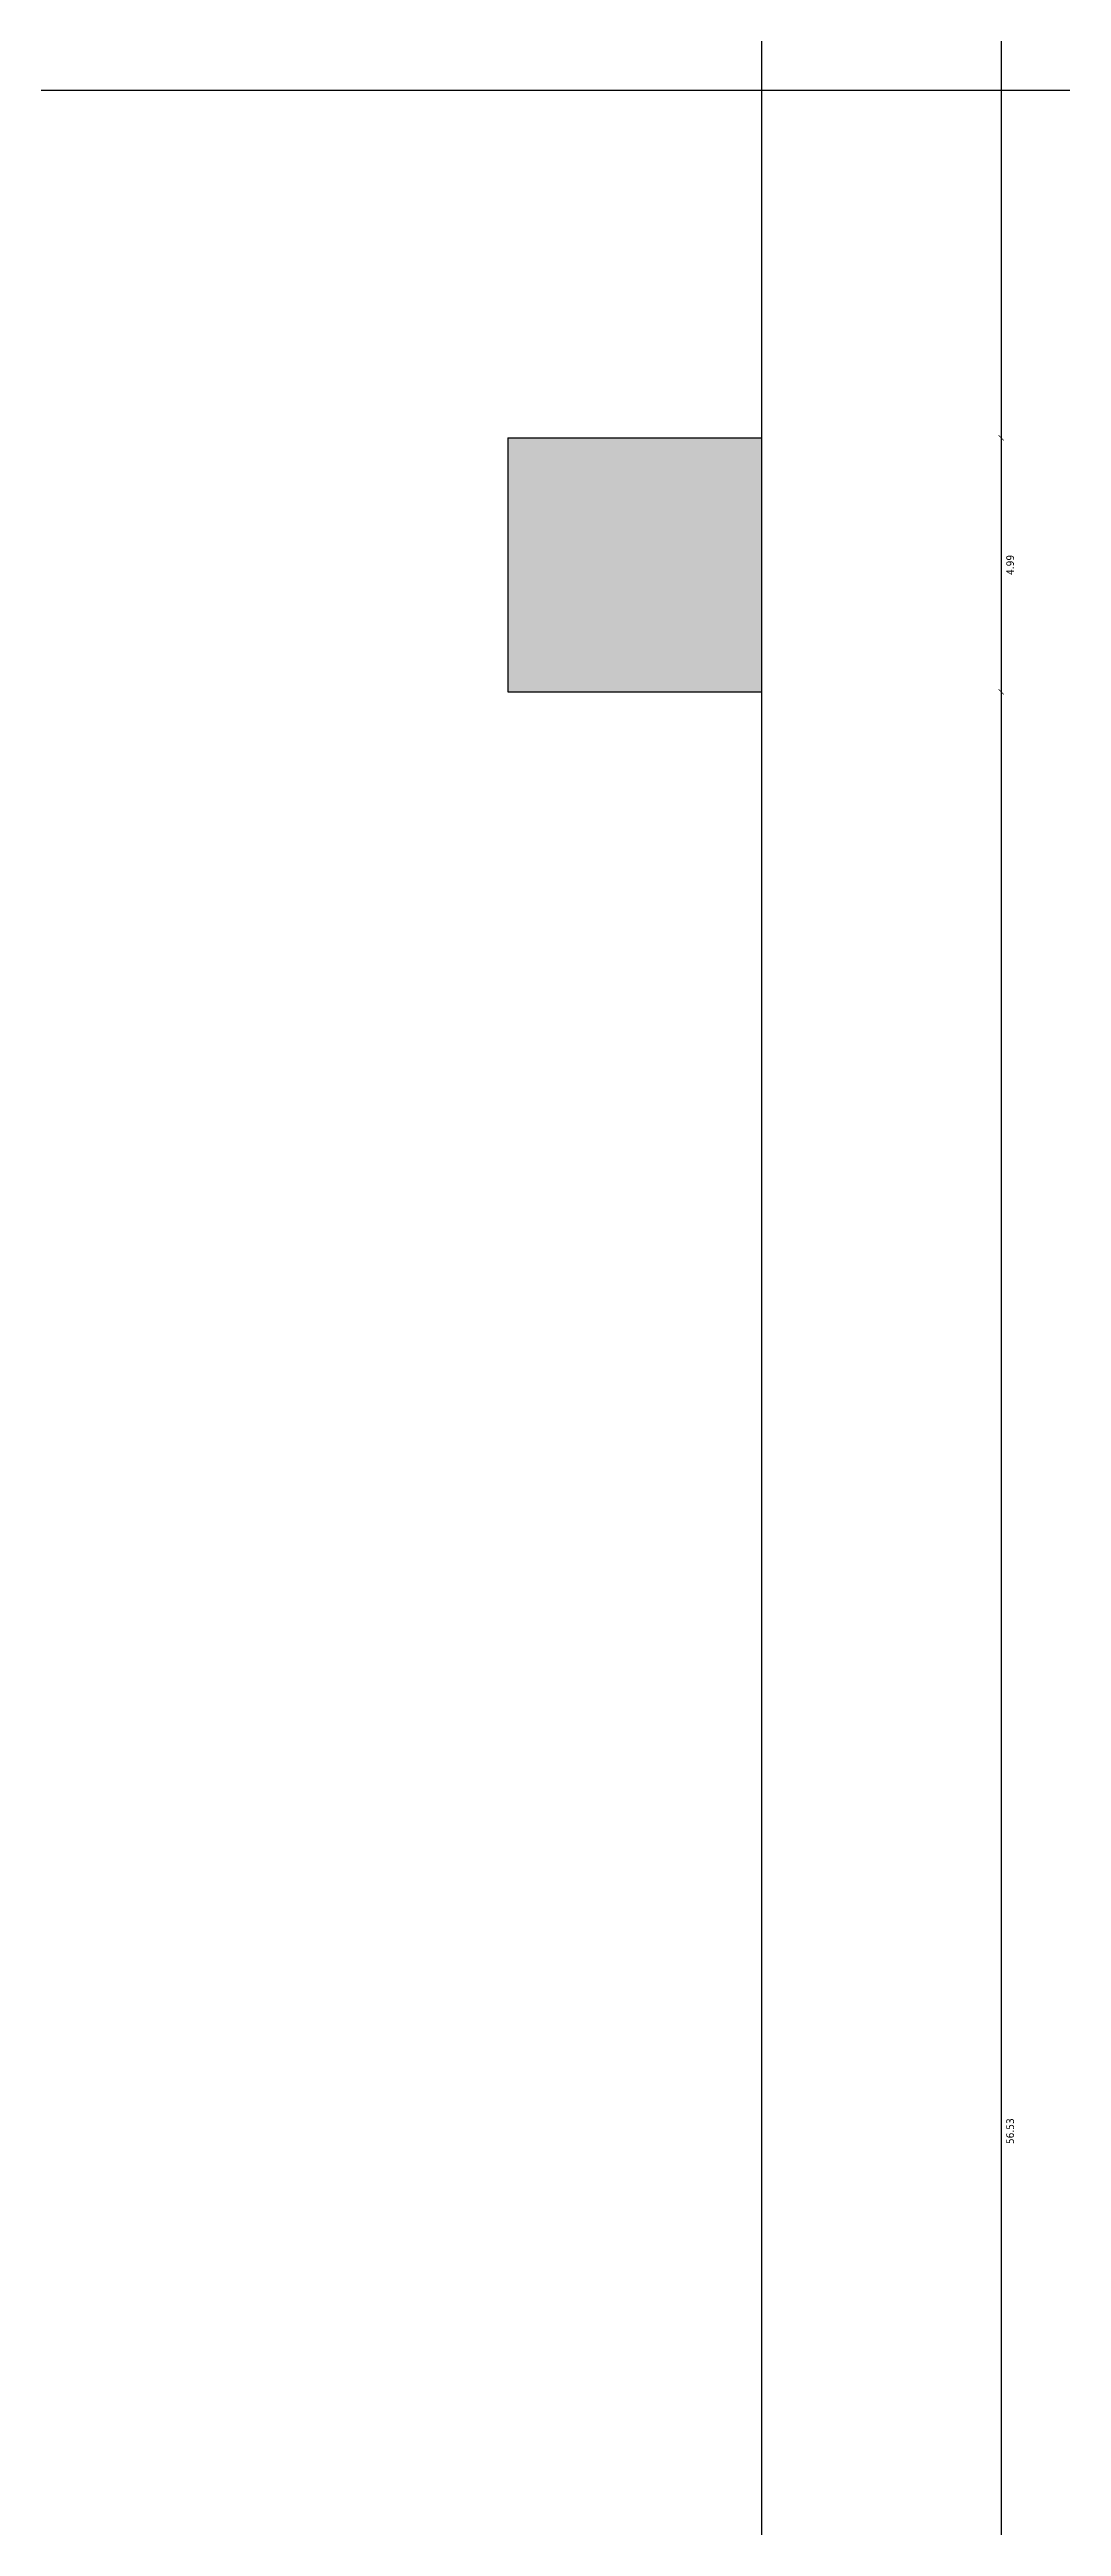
# Model space of a CAD drawing. Header units: millimetres. Extents: x 154 to 5560, y 36 to 724.
# Drawn here: x 1971.9 to 1991.79, y 183.42 to 232.06 of the extents above; entities that cross this region are included whole.
import ezdxf

# ---------------------------------------------------------------- set-up
doc = ezdxf.new("R2010")
doc.units = ezdxf.units.MM
doc.layers.add('MİMARİ PLAN', color=8, linetype='Continuous')
doc.styles.add('taho', font='tahoma.ttf')
doc.dimstyles.new('PATO', dxfattribs={"dimtxt": 0.15, "dimasz": 0.1, "dimexe": 0.02, "dimexo": 0, "dimgap": 0.1, "dimtad": 2, "dimzin": 1, "dimdsep": 46, "dimtxsty": 'taho', "dimblk": 'ARCHTICK', "dimcen": 0.1, "dimse1": 1, "dimse2": 1, "dimclrd": 256, "dimclre": 1, "dimclrt": 256, "dimadec": 0, "dimazin": 0, "dimtfac": 1, "dimtix": 1, "dimtmove": 0, "dimatfit": 3, "dimldrblk": 'ARCHTICK', "dimfxl": 1, "dimtolj": 1, "dimtzin": 0, "dimarcsym": 0})

# ---------------------------------------------------------------- blocks, each defined once
blk = doc.blocks.new('_ARCHTICK')
at = {"color": 0, "linetype": 'ByBlock', "const_width": 0.15}
blk.add_lwpolyline([(-0.5, -0.5), (0.5, 0.5)], dxfattribs=at)
blk = doc.blocks.new('*D73')
at = {"layer": 'Defpoints', "color": 0, "transparency": 16777216}
for p in [(1985.895, 283.612), (1985.895, 224.437), (1990.603, 224.437)]:
    blk.add_point(p, dxfattribs=at)
at = {"layer": 'MİMARİ PLAN', "lineweight": -2, "transparency": 16777216}
blk.add_line((1990.603, 283.612), (1990.603, 224.437), dxfattribs=at)
at = {"layer": 'MİMARİ PLAN', "lineweight": -2, "transparency": 16777216, "xscale": 0.1, "yscale": 0.1, "zscale": 0.1}
for p, rotation in [((1990.603, 283.612), 90), ((1990.603, 224.437), 270)]:
    blk.add_blockref('_ARCHTICK', p, dxfattribs=dict(at, rotation=rotation))
at = {"layer": 'MİMARİ PLAN', "transparency": 16777216, "insert": (1990.782, 254.024), "char_height": 0.15, "attachment_point": 5, "rotation": 90, "style": 'taho'}
blk.add_mtext('\\A1;59.18', dxfattribs=at)
blk = doc.blocks.new('*D74')
at = {"layer": 'Defpoints', "color": 0, "transparency": 16777216}
for p in [(1987.391, 224.437), (1985.895, 219.45), (1990.603, 219.45)]:
    blk.add_point(p, dxfattribs=at)
at = {"layer": 'MİMARİ PLAN', "lineweight": -2, "transparency": 16777216}
blk.add_line((1990.603, 224.437), (1990.603, 219.45), dxfattribs=at)
at = {"layer": 'MİMARİ PLAN', "lineweight": -2, "transparency": 16777216, "xscale": 0.1, "yscale": 0.1, "zscale": 0.1}
for p, rotation in [((1990.603, 224.437), 90), ((1990.603, 219.45), 270)]:
    blk.add_blockref('_ARCHTICK', p, dxfattribs=dict(at, rotation=rotation))
at = {"layer": 'MİMARİ PLAN', "transparency": 16777216, "insert": (1990.781, 221.943), "char_height": 0.15, "attachment_point": 5, "rotation": 90, "style": 'taho'}
blk.add_mtext('\\A1;4.99', dxfattribs=at)
blk = doc.blocks.new('*D76')
at = {"layer": 'Defpoints', "color": 0, "transparency": 16777216}
for p in [(1985.895, 219.45), (1985.895, 162.919), (1990.603, 162.919)]:
    blk.add_point(p, dxfattribs=at)
at = {"layer": 'MİMARİ PLAN', "lineweight": -2, "transparency": 16777216}
blk.add_line((1990.603, 219.45), (1990.603, 162.919), dxfattribs=at)
at = {"layer": 'MİMARİ PLAN', "lineweight": -2, "transparency": 16777216, "xscale": 0.1, "yscale": 0.1, "zscale": 0.1}
for p, rotation in [((1990.603, 219.45), 90), ((1990.603, 162.919), 270)]:
    blk.add_blockref('_ARCHTICK', p, dxfattribs=dict(at, rotation=rotation))
at = {"layer": 'MİMARİ PLAN', "transparency": 16777216, "insert": (1990.781, 191.185), "char_height": 0.15, "attachment_point": 5, "rotation": 90, "style": 'taho'}
blk.add_mtext('\\A1;56.53', dxfattribs=at)
blk = doc.blocks.new('*D77')
at = {"layer": 'Defpoints', "color": 0, "transparency": 16777216}
for p in [(1985.895, 288.598), (1985.895, 157.933), (2001.881, 157.933)]:
    blk.add_point(p, dxfattribs=at)
at = {"layer": 'MİMARİ PLAN', "lineweight": -2, "transparency": 16777216}
blk.add_line((2001.881, 288.598), (2001.881, 157.933), dxfattribs=at)
at = {"layer": 'MİMARİ PLAN', "lineweight": -2, "transparency": 16777216, "xscale": 0.1, "yscale": 0.1, "zscale": 0.1}
for p, rotation in [((2001.881, 288.598), 90), ((2001.881, 157.933), 270)]:
    blk.add_blockref('_ARCHTICK', p, dxfattribs=dict(at, rotation=rotation))
at = {"layer": 'MİMARİ PLAN', "transparency": 16777216, "insert": (2002.059, 223.266), "char_height": 0.15, "attachment_point": 5, "rotation": 90, "style": 'taho'}
blk.add_mtext('\\A1;130.67', dxfattribs=at)

msp = doc.modelspace()

# ---------------------------------------------------------------- hatches: boundary and pattern name
at = {"layer": 'MİMARİ PLAN'}
msp.add_hatch(color=256, dxfattribs=at).paths.add_polyline_path([(1985.895, 224.437), (1980.908, 224.437), (1980.908, 219.45), (1985.895, 219.45)])

# ---------------------------------------------------------------- linework, layer by layer
at = {"layer": 'MİMARİ PLAN', "lineweight": 9, "ltscale": 0.02}
for p, q in [((1985.895, 288.598), (1985.895, 157.933)), ((1985.895, 219.45), (1980.908, 219.45))]:
    msp.add_line(p, q, dxfattribs=at)
at = {"layer": 'MİMARİ PLAN'}
for p, q in [((2029.415, 231.256), (1940.815, 231.256)), ((1980.908, 224.437), (1985.895, 224.437)), ((1980.908, 219.45), (1985.895, 219.45))]:
    msp.add_line(p, q, dxfattribs=at)
for points in [[(1985.895, 62.683), (1684.701, 62.683), (1684.701, 676.042), (1985.895, 676.042), (1985.895, 62.683)], [(1980.908, 224.437), (1980.908, 219.45)]]:
    msp.add_lwpolyline(points, dxfattribs=at)

# ---------------------------------------------------------------- dimensions: what is measured, and where the dimension line sits
for base, p1, p2, picture, middle in [((2001.8811, 157.9327), (1985.8949, 288.5984), (1985.8949, 157.9327), '*D77', (2002.0592, 223.2655)), ((1990.6031, 224.4365), (1985.8949, 283.6117), (1985.8949, 224.4365), '*D73', (1990.7815, 254.0241)), ((1990.603, 219.45), (1987.391, 224.437), (1985.895, 219.45), '*D74', (1990.781, 221.943)), ((1990.603, 162.919), (1985.895, 219.45), (1985.895, 162.919), '*D76', (1990.781, 191.185))]:
    dim = msp.add_linear_dim(base=base, p1=p1, p2=p2, angle=90, dimstyle='PATO', dxfattribs=at)
    dim.commit()
    dim.dimension.update_dxf_attribs({"geometry": picture, "text_midpoint": middle})

doc.saveas('drawing.dxf')
